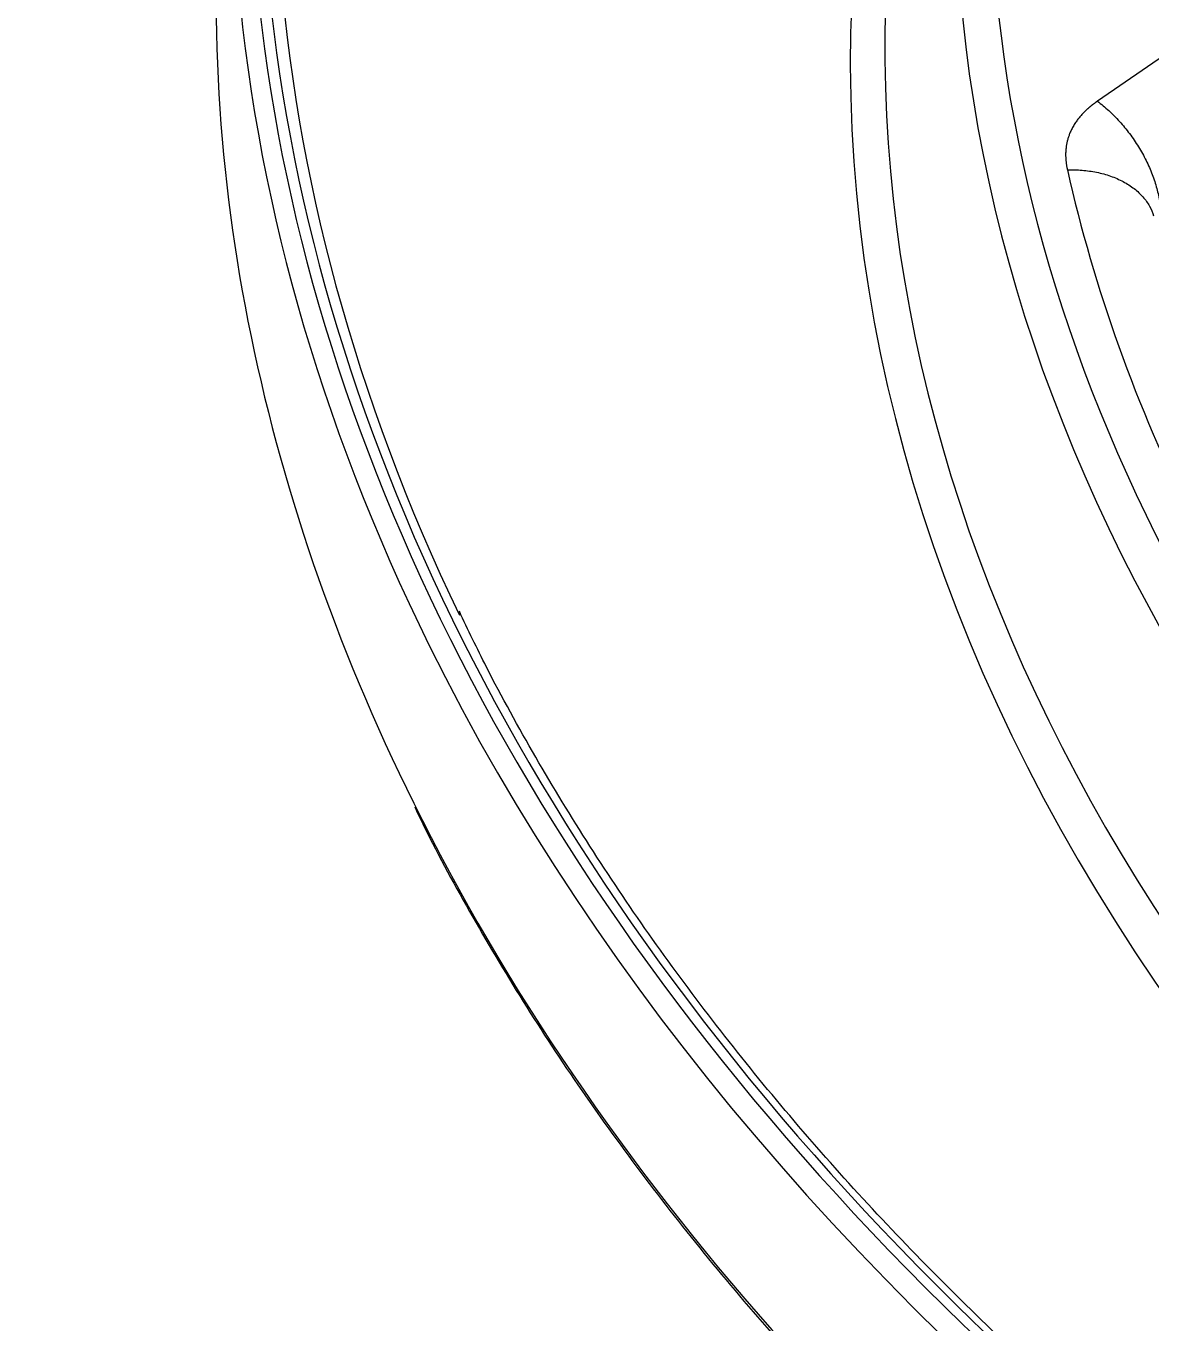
# Model space of a CAD drawing. Header units: millimetres. Extents: x -1286 to 291, y 5350 to 5880.
# Drawn here: x 10.34 to 45.72, y 5638.89 to 5679.67 of the extents above; entities that cross this region are included whole.
import ezdxf

# ---------------------------------------------------------------- set-up
doc = ezdxf.new("R2010")
doc.units = ezdxf.units.MM
doc.layers.add('粗实线层', color=7, linetype='Continuous', lineweight=35)

msp = doc.modelspace()

# ---------------------------------------------------------------- linework, layer by layer
at = {"layer": '粗实线层', "lineweight": 25}
msp.add_line((46.301, 5678.867), (44.027, 5677.306), dxfattribs=at)
for centre, major_axis, start_param, end_param in [((123.545, 5677.375), (-82.27, 14.355), 5.736612, 7.185331), ((118.501, 5677.009), (-100.383, 17.515), 6.161367, 8.554451), ((118.501, 5677.009), (100.021, -17.452), 3.021746, 5.411936), ((118.436, 5676.636), (-100.877, 17.602), 6.161367, 6.755974), ((118.443, 5676.673), (99.527, -17.366), 3.021746, 3.604392), ((122.418, 5670.919), (85.524, -14.923), 3.013339, 4.072052), ((123.443, 5676.79), (83.245, -14.525), 3.134506, 4.043739), ((117.572, 5671.681), (-100.514, 17.538), 0.051281, 0.473596), ((122.52, 5671.504), (84.549, -14.753), 3.153167, 4.072053), ((123.545, 5677.375), (-80.92, 14.119), 0.282738, 0.474088), ((118.436, 5676.636), (-100.877, 17.602), 0.472789, 2.271266), ((117.572, 5671.681), (-100.514, 17.538), 0.473596, 2.412968)]:
    msp.add_ellipse(centre, major_axis=major_axis, ratio=0.699163, start_param=start_param, end_param=end_param, dxfattribs=at)
for points, knots in [([(44.027, 5677.306), (44.019, 5677.301), (44.005, 5677.291), (43.984, 5677.277), (43.964, 5677.262), (43.943, 5677.247), (43.923, 5677.232), (43.904, 5677.217), (43.885, 5677.203), (43.866, 5677.188), (43.847, 5677.173), (43.829, 5677.159), (43.811, 5677.144), (43.794, 5677.13), (43.777, 5677.115), (43.76, 5677.101), (43.743, 5677.086), (43.727, 5677.072), (43.686, 5677.035), (43.621, 5676.974), (43.535, 5676.885), (43.453, 5676.79), (43.374, 5676.687), (43.312, 5676.595), (43.264, 5676.514), (43.231, 5676.452), (43.202, 5676.393), (43.177, 5676.338), (43.155, 5676.285), (43.136, 5676.234), (43.118, 5676.183), (43.102, 5676.132), (43.088, 5676.081), (43.075, 5676.03), (43.065, 5675.979), (43.055, 5675.928), (43.047, 5675.877), (43.041, 5675.827), (43.036, 5675.776), (43.033, 5675.726), (43.03, 5675.676), (43.03, 5675.627), (43.03, 5675.578), (43.032, 5675.529), (43.035, 5675.48), (43.038, 5675.431), (43.044, 5675.383), (43.05, 5675.336), (43.057, 5675.289), (43.065, 5675.242), (43.074, 5675.195), (43.081, 5675.165), (43.084, 5675.149)], [0, 0, 0, 0, 0.009306, 0.018529, 0.027668, 0.036723, 0.045694, 0.054582, 0.063384, 0.072103, 0.080738, 0.089288, 0.097754, 0.106135, 0.114433, 0.122646, 0.130775, 0.13882, 0.146781, 0.192328, 0.239541, 0.288428, 0.337289, 0.391715, 0.42175, 0.450184, 0.477017, 0.502247, 0.524861, 0.547317, 0.569615, 0.591752, 0.613729, 0.635542, 0.657193, 0.678679, 0.7, 0.721157, 0.74215, 0.762978, 0.783643, 0.804143, 0.824477, 0.844646, 0.864648, 0.884484, 0.904151, 0.923651, 0.942984, 0.962152, 0.981157, 1, 1, 1, 1]), ([(44.027, 5677.306), (44.148, 5677.216), (44.268, 5677.118), (44.502, 5676.904), (44.615, 5676.79), (44.834, 5676.547), (44.939, 5676.42), (45.138, 5676.155), (45.232, 5676.017), (45.406, 5675.735), (45.487, 5675.591), (45.632, 5675.299), (45.696, 5675.151), (45.809, 5674.857), (45.857, 5674.709), (45.934, 5674.419), (45.964, 5674.275), (45.984, 5674.135)], [0, 0, 0, 0, 0.125, 0.125, 0.25, 0.25, 0.375, 0.375, 0.5, 0.5, 0.625, 0.625, 0.75, 0.75, 0.875, 0.875, 1, 1, 1, 1]), ([(43.084, 5675.149), (43.236, 5675.154), (43.391, 5675.15), (43.699, 5675.125), (43.853, 5675.103), (44.154, 5675.042), (44.301, 5675.002), (44.581, 5674.904), (44.715, 5674.845), (44.964, 5674.712), (45.08, 5674.638), (45.288, 5674.476), (45.381, 5674.388), (45.542, 5674.204), (45.61, 5674.107), (45.721, 5673.908), (45.764, 5673.806), (45.796, 5673.704)], [0, 0, 0, 0, 0.125, 0.125, 0.25, 0.25, 0.375, 0.375, 0.5, 0.5, 0.625, 0.625, 0.75, 0.75, 0.875, 0.875, 1, 1, 1, 1]), ([(173.327, 5612.382), (172.725, 5612.156), (170.964, 5611.514), (167.991, 5610.521), (164.376, 5609.453), (160.684, 5608.497), (156.921, 5607.657), (153.093, 5606.932), (149.207, 5606.324), (145.269, 5605.834), (141.285, 5605.464), (137.263, 5605.213), (133.21, 5605.082), (129.132, 5605.072), (125.035, 5605.182), (120.927, 5605.412), (116.816, 5605.762), (112.707, 5606.232), (108.607, 5606.819), (104.524, 5607.525), (100.465, 5608.346), (96.435, 5609.283), (92.443, 5610.332), (88.495, 5611.494), (84.597, 5612.764), (80.756, 5614.143), (76.978, 5615.626), (73.27, 5617.212), (69.638, 5618.898), (66.089, 5620.681), (62.627, 5622.558), (59.259, 5624.526), (55.991, 5626.581), (52.828, 5628.72), (49.776, 5630.94), (46.838, 5633.237), (44.022, 5635.606), (41.33, 5638.044), (38.768, 5640.546), (36.34, 5643.109), (34.05, 5645.729), (31.901, 5648.4), (29.898, 5651.118), (28.043, 5653.878), (26.343, 5656.678), (24.984, 5659.144), (24.237, 5660.683), (23.965, 5661.27)], [0, 0, 0, 0, 0.011907, 0.03456, 0.057214, 0.079868, 0.102523, 0.125177, 0.147832, 0.170486, 0.193142, 0.215797, 0.238453, 0.261109, 0.283765, 0.306422, 0.329078, 0.351735, 0.374392, 0.397049, 0.419705, 0.442362, 0.465019, 0.487675, 0.510331, 0.532987, 0.555642, 0.578298, 0.600952, 0.623607, 0.64626, 0.668914, 0.691567, 0.714219, 0.736872, 0.759524, 0.782176, 0.804829, 0.827481, 0.850134, 0.872788, 0.895443, 0.918099, 0.940757, 0.963418, 0.986081, 1, 1, 1, 1]), ([(22.562, 5655.117), (22.656, 5654.915), (23.211, 5653.749), (24.372, 5651.645), (26.058, 5648.812), (27.909, 5646.019), (29.907, 5643.269), (32.051, 5640.566), (34.338, 5637.915), (36.764, 5635.321), (39.324, 5632.787), (42.014, 5630.318), (44.831, 5627.919), (47.769, 5625.592), (50.822, 5623.342), (53.987, 5621.173), (57.258, 5619.088), (60.63, 5617.091), (64.096, 5615.185), (67.65, 5613.373), (71.289, 5611.658), (75.004, 5610.044), (78.789, 5608.532), (82.64, 5607.125), (86.548, 5605.825), (90.508, 5604.636), (94.514, 5603.558), (98.557, 5602.593), (102.632, 5601.743), (106.732, 5601.01), (110.85, 5600.395), (114.98, 5599.898), (119.113, 5599.52), (123.244, 5599.263), (127.366, 5599.127), (131.471, 5599.111), (135.554, 5599.216), (139.606, 5599.442), (143.622, 5599.788), (147.595, 5600.253), (151.518, 5600.838), (155.384, 5601.541), (159.188, 5602.361), (162.922, 5603.296), (166.581, 5604.346), (170.158, 5605.508), (173.648, 5606.78), (177.045, 5608.16), (180.343, 5609.647), (182.742, 5610.842), (184.048, 5611.533), (184.311, 5611.674)], [0, 0, 0, 0, 0.00439, 0.025442, 0.046497, 0.067556, 0.088618, 0.109682, 0.130748, 0.151816, 0.172885, 0.193955, 0.215025, 0.236096, 0.257168, 0.278239, 0.29931, 0.320382, 0.341453, 0.362524, 0.383594, 0.404664, 0.425734, 0.446804, 0.467874, 0.488943, 0.510013, 0.531082, 0.552151, 0.57322, 0.594289, 0.615358, 0.636428, 0.657497, 0.678567, 0.699637, 0.720707, 0.741778, 0.762849, 0.78392, 0.804992, 0.826064, 0.847136, 0.868209, 0.889282, 0.910356, 0.931429, 0.952502, 0.973575, 0.994648, 1, 1, 1, 1])]:
    msp.add_open_spline(points, degree=3, knots=knots, dxfattribs=at)

doc.saveas('drawing.dxf')
